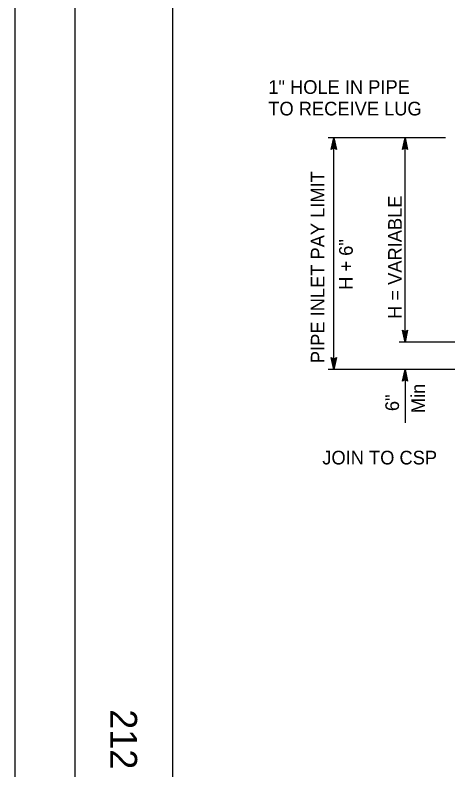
# Model space of a CAD drawing. Extents: x -894 to 866, y -476 to 714.
# Drawn here: x -894 to -672.4, y 106.2 to 492.7 of the extents above; entities that cross this region are included whole.
import ezdxf

# ---------------------------------------------------------------- set-up
doc = ezdxf.new("R2010")
doc.units = 0
for name, color, linetype in [('10 Sheet Format', 7, 'Continuous'), ('56 Stage 3 Anno', 7, 'Continuous'), ('57 Undefined', 7, 'Continuous')]:
    doc.layers.add(name, color=color, linetype=linetype)

msp = doc.modelspace()

# ---------------------------------------------------------------- linework, layer by layer
at = {"layer": '10 Sheet Format'}
for p, q in [((-863.43, 668.96), (-863.43, -431.04)), ((-813.45, 643.96), (-813.45, -406.04))]:
    msp.add_line(p, q, dxfattribs=at)
for points in [[(-894.04, 713.56), (865.96, 713.56), (865.96, -476.44), (-894.04, -476.44)], [(-863.43, -431.04), (836.58, -431.04), (836.58, 668.96), (-863.43, 668.96)]]:
    msp.add_lwpolyline(points, close=True, dxfattribs=at)
at = {"layer": '56 Stage 3 Anno'}
for p, q in [((-673.59, 429.92), (-733.76, 429.92)), ((-732.12, 423.92), (-730.78, 429.92)), ((-730.78, 311.3), (-730.78, 429.92)), ((-730.78, 429.92), (-730.78, 429.92)), ((-730.78, 429.92), (-729.45, 423.92)), ((-695.67, 423.92), (-694.33, 429.92)), ((-694.33, 325.3), (-694.33, 429.92)), ((-694.33, 429.92), (-694.33, 429.92)), ((-694.33, 429.92), (-693, 423.92)), ((-731.76, 424.13), (-730.78, 428.54)), ((-731.4, 424.37), (-730.78, 427.15)), ((-731.05, 424.54), (-730.78, 425.77)), ((-730.78, 427.15), (-730.15, 424.33)), ((-730.78, 425.77), (-730.51, 424.56)), ((-730.77, 428.53), (-729.8, 424.15)), ((-695.31, 424.13), (-694.33, 428.54)), ((-694.95, 424.37), (-694.33, 427.15)), ((-694.6, 424.54), (-694.33, 425.77)), ((-694.33, 427.15), (-693.7, 424.33)), ((-694.33, 425.77), (-694.06, 424.56)), ((-694.32, 428.53), (-693.36, 424.15)), ((-730.78, 424.72), (-732.12, 423.92)), ((-732.12, 423.92), (-732.12, 423.92)), ((-729.45, 423.92), (-730.78, 424.72)), ((-729.45, 423.92), (-729.45, 423.92)), ((-694.33, 424.72), (-695.67, 423.92)), ((-695.67, 423.92), (-695.67, 423.92)), ((-693, 423.92), (-694.33, 424.72)), ((-693, 423.92), (-693, 423.92)), ((-694.33, 325.3), (-695.66, 331.3)), ((-695.66, 331.3), (-695.66, 331.3)), ((-695.66, 331.3), (-694.33, 330.5)), ((-694.33, 326.69), (-695.3, 331.07)), ((-694.32, 328.07), (-694.95, 330.89)), ((-694.32, 329.45), (-694.59, 330.66)), ((-694.33, 330.5), (-692.99, 331.3)), ((-692.99, 331.3), (-694.33, 325.3)), ((-693.34, 331.09), (-694.33, 326.68)), ((-693.7, 330.85), (-694.32, 328.07)), ((-694.05, 330.68), (-694.32, 329.45)), ((-692.99, 331.3), (-692.99, 331.3)), ((-627.64, 325.3), (-697.31, 325.3)), ((-694.33, 325.3), (-694.33, 325.3)), ((-730.78, 311.3), (-732.11, 317.3)), ((-732.11, 317.3), (-732.11, 317.3)), ((-732.11, 317.3), (-730.78, 316.5)), ((-730.78, 312.69), (-731.75, 317.07)), ((-730.78, 316.5), (-729.44, 317.3)), ((-729.44, 317.3), (-730.78, 311.3)), ((-729.79, 317.09), (-730.77, 312.68)), ((-729.44, 317.3), (-729.44, 317.3)), ((-730.77, 314.07), (-731.4, 316.89)), ((-730.77, 315.45), (-731.04, 316.66)), ((-730.15, 316.85), (-730.77, 314.07)), ((-730.5, 316.68), (-730.77, 315.45)), ((-655.24, 311.3), (-733.76, 311.3)), ((-730.78, 311.3), (-730.78, 311.3)), ((-695.67, 305.3), (-694.33, 311.3)), ((-695.31, 305.52), (-694.33, 309.92)), ((-694.33, 311.3), (-694.33, 283.92)), ((-694.33, 311.3), (-694.33, 311.3)), ((-694.33, 311.3), (-693, 305.3)), ((-694.32, 309.91), (-693.36, 305.54)), ((-694.33, 306.1), (-695.67, 305.3)), ((-694.95, 305.75), (-694.33, 308.54)), ((-694.6, 305.93), (-694.33, 307.16)), ((-694.33, 308.54), (-693.7, 305.72)), ((-694.33, 307.16), (-694.06, 305.95)), ((-693, 305.3), (-694.33, 306.1)), ((-695.67, 305.3), (-695.67, 305.3)), ((-693, 305.3), (-693, 305.3))]:
    msp.add_line(p, q, dxfattribs=at)

# ---------------------------------------------------------------- texts
at = {"layer": '10 Sheet Format'}
msp.add_text('212', height=13.779, rotation=270, dxfattribs=at).set_placement((-845.33, 137.2))
at = {"layer": '57 Undefined'}
for s, p in [('1" HOLE IN PIPE', (-764.36, 452.39)), ('TO RECEIVE LUG', (-764.36, 441.35)), ('JOIN TO CSP', (-736.7, 262.6))]:
    msp.add_text(s, height=7, dxfattribs=at).set_placement(p)
for s, p in [('PIPE INLET PAY LIMIT', (-735.58, 314.5)), ('H = VARIABLE', (-696.01, 337.14)), ('H + 6"', (-721.11, 352.03)), ('Min', (-684.17, 288.87)), ('6"', (-697.42, 289.91))]:
    msp.add_text(s, height=7, rotation=90, dxfattribs=at).set_placement(p)

doc.saveas('drawing.dxf')
